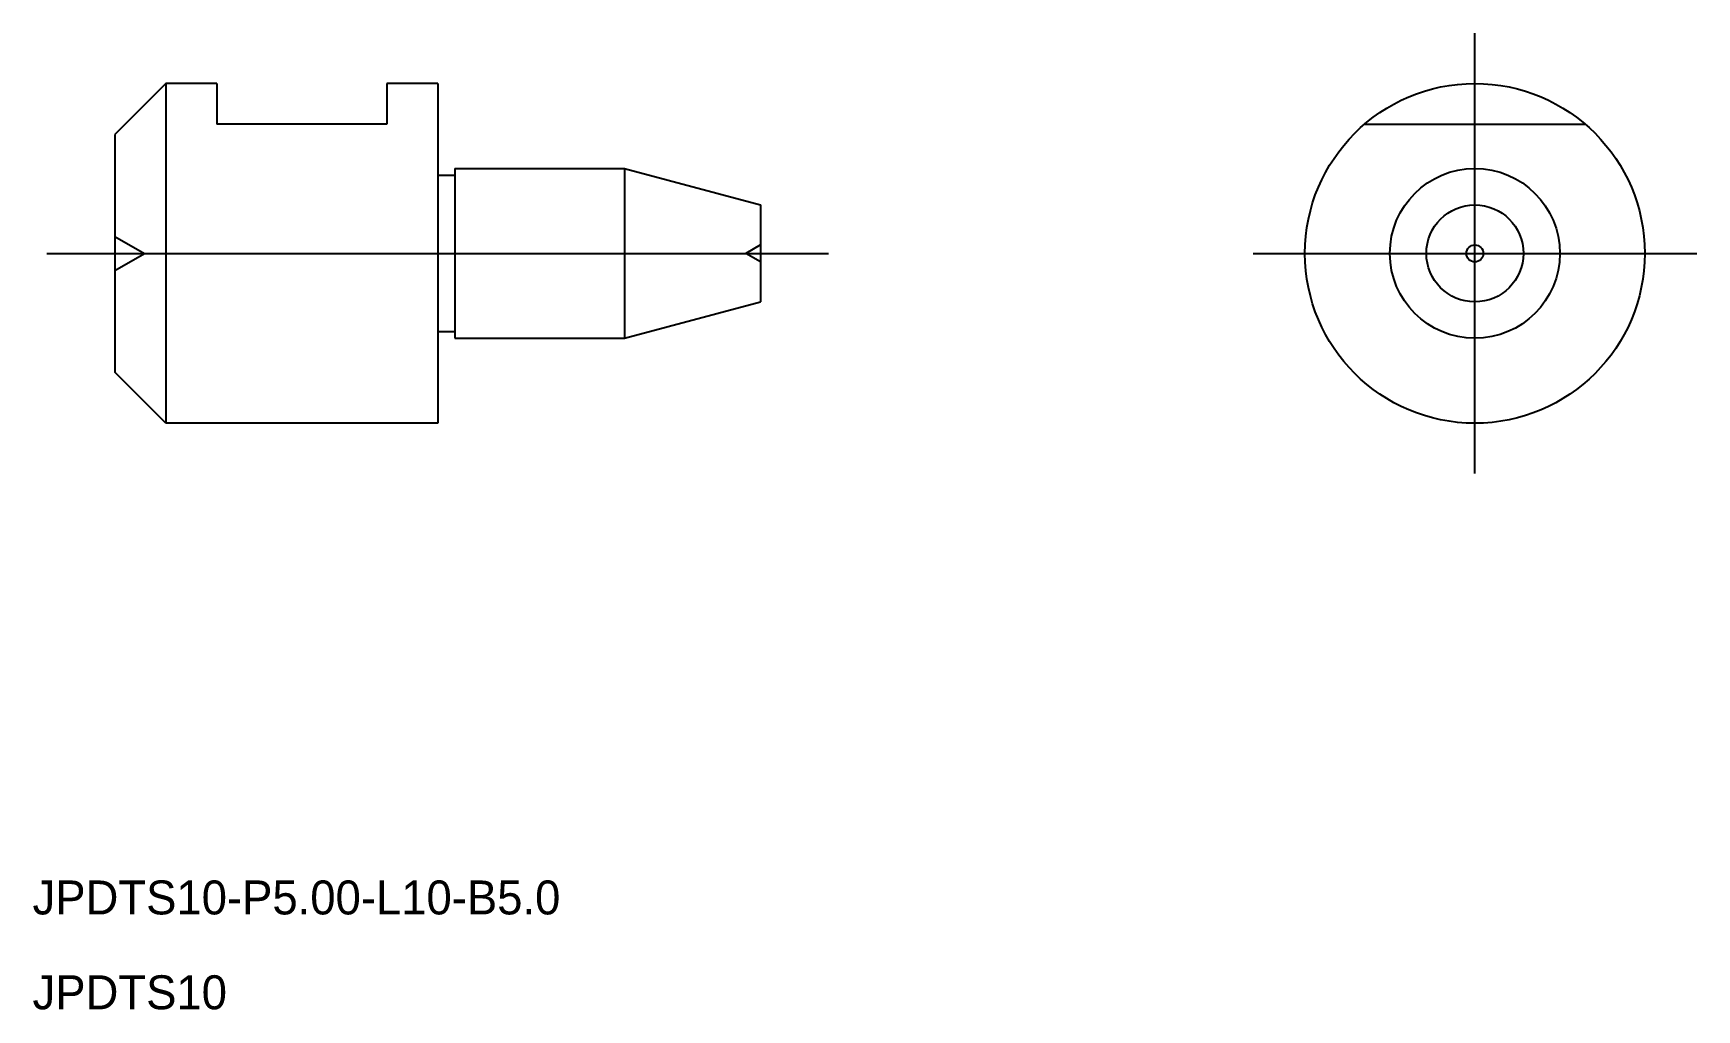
# Model space of a CAD drawing. Extents: x 576.3 to 625.3, y 576.8 to 605.6.
import ezdxf

# ---------------------------------------------------------------- set-up
doc = ezdxf.new("R2010")
doc.units = 0
doc.linetypes.add('CENTER', pattern=[50.8, 31.75, -6.35, 6.35, -6.35])
doc.linetypes.add('DASHED', pattern=[19.05, 12.7, -6.35])
doc.layers.get('0').update_dxf_attribs({"linetype": 'CONTINUOUS'})
doc.layers.add('CENTER', color=1, linetype='CENTER')

msp = doc.modelspace()

# ---------------------------------------------------------------- linework, layer by layer
at = {"color": 7, "linetype": 'CONTINUOUS'}
for p, q in [((580.224, 604.101), (578.724, 602.601)), ((580.224, 604.101), (580.224, 594.101)), ((581.724, 604.101), (580.224, 604.101)), ((581.724, 604.101), (581.724, 602.901)), ((588.224, 604.101), (586.724, 604.101)), ((586.724, 604.101), (586.724, 602.901)), ((588.224, 604.101), (588.224, 594.101)), ((586.724, 602.901), (581.724, 602.901)), ((578.724, 602.601), (578.724, 595.601)), ((588.224, 601.401), (588.724, 601.401)), ((588.724, 601.601), (593.724, 601.601)), ((588.724, 601.601), (588.724, 596.601)), ((593.724, 601.601), (593.724, 596.601)), ((593.724, 601.601), (597.724, 600.529)), ((597.724, 600.529), (597.724, 597.673)), ((593.724, 596.601), (597.724, 597.673)), ((588.224, 596.801), (588.724, 596.801)), ((588.724, 596.601), (593.724, 596.601)), ((580.224, 594.101), (578.724, 595.601)), ((588.224, 594.101), (580.224, 594.101))]:
    msp.add_line(p, q, dxfattribs=at)
at = {"color": 3, "linetype": 'DASHED'}
for p, q in [((615.501, 602.901), (622, 602.901)), ((578.724, 599.601), (579.59, 599.101)), ((597.724, 599.351), (597.291, 599.101)), ((578.724, 598.601), (579.59, 599.101)), ((597.724, 598.851), (597.291, 599.101))]:
    msp.add_line(p, q, dxfattribs=at)
at = {"color": 7, "linetype": 'CONTINUOUS'}
for radius in [5, 2.5, 1.428, 0.25]:
    msp.add_circle((618.75, 599.101), radius, dxfattribs=at)
at = {"layer": 'CENTER', "color": 1, "linetype": 'CENTER'}
for p, q in [((618.75, 592.621), (618.75, 605.581)), ((576.724, 599.101), (599.724, 599.101)), ((612.221, 599.101), (625.28, 599.101))]:
    msp.add_line(p, q, dxfattribs=at)

# ---------------------------------------------------------------- texts
at = {"color": 7, "linetype": 'CONTINUOUS'}
for s, p in [('JPDTS10-P5.00-L10-B5.0', (576.299, 579.641)), ('JPDTS10', (576.299, 576.849))]:
    msp.add_text(s, height=1, dxfattribs=at).set_placement(p)

doc.saveas('drawing.dxf')
